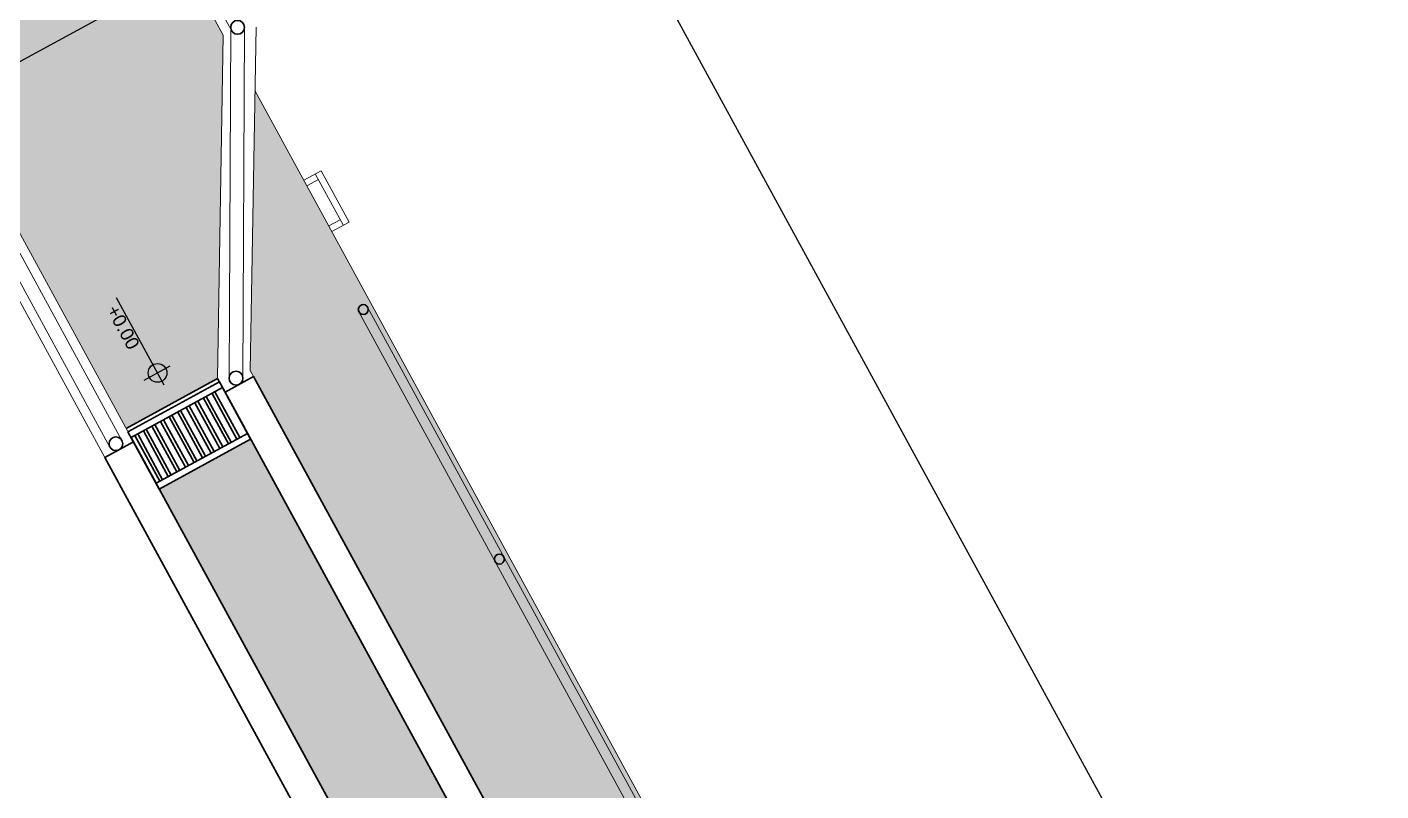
# Model space of a CAD drawing. Extents: x 622283 to 622521, y 9224861 to 9225135.
# Drawn here: x 622397.8 to 622408.2, y 9225009.06 to 9225014.92 of the extents above; entities that cross this region are included whole.
import ezdxf

# ---------------------------------------------------------------- set-up
doc = ezdxf.new("R2010")
doc.units = 0
doc.header["$PDMODE"] = 32
doc.header["$PDSIZE"] = 2.4
for name, color, linetype, lineweight in [('A-COTAS', 12, 'Continuous', 9), ('A-HACHU', 9, 'Continuous', 0), ('A-PAREDE', 5, 'Continuous', 30), ('A-VISTA01', 1, 'Continuous', 20), ('A-VISTA02', 2, 'Continuous', 15), ('A-VISTA04', 4, 'Continuous', 5)]:
    doc.layers.add(name, color=color, linetype=linetype, lineweight=lineweight)
doc.layers.add('A-TEXTO1', color=7, linetype='Continuous', true_color=0x000000)
doc.layers.add('PH-GRELHA_INT', color=7, linetype='Continuous', true_color=0x1f2df4)
doc.layers.add('G_HACHURA', color=9, linetype='Continuous')
doc.styles.add('A2 Arquitetos', font='arial.ttf')
doc.styles.add('Century Gothic', font='arial.ttf')
doc.dimstyles.new('COTA_250', dxfattribs={"dimscale": 250, "dimtxt": 0.002, "dimasz": 0.00025, "dimexe": 0.00075, "dimexo": 0.00075, "dimgap": 0.0005, "dimtad": 1, "dimzin": 4, "dimdsep": 46, "dimtxsty": 'Century Gothic', "dimblk": 'PU-Tick', "dimcen": 0.001, "dimdle": 0.00075, "dimse1": 1, "dimse2": 1, "dimclrd": 256, "dimclre": 256, "dimclrt": 256, "dimadec": 0, "dimazin": 0, "dimtfac": 1, "dimtix": 1, "dimtmove": 0, "dimatfit": 3, "dimldrblk": 'DOT', "dimfxl": 1, "dimarcsym": 0})
pattern_1 = [(0, (0, 0), (0, 0.16), []), (90, (0, 0), (-0.07999999999999999, 0.16), [0.16, -0.16])]

# ---------------------------------------------------------------- blocks, each defined once
blk = doc.blocks.new('Curbov')
at = {"layer": 'A-COTAS', "true_color": 0xd4d4d4}
h = blk.add_hatch(color=254, dxfattribs=at)
h.dxf.hatch_style = 1
h.paths.add_polyline_path([(208213.6183541835, 9278627.765369043), (208213.6713541799, 9278627.765369043), (208233.3266234386, 9278627.765369043), (208233.3266234386, 9278628.825415157), (208211.7494099587, 9278628.825415157)])
at = {"layer": 'A-HACHU', "true_color": 0xc7c8ca}
h = blk.add_hatch(dxfattribs=at)
h.set_pattern_fill('AR-B88', color=9, scale=0.02)
h.set_pattern_definition(pattern_1)
h.paths.add_polyline_path([(208193.0803317435, 9278629.065369038), (208197.8303317472, 9278629.065369042), (208197.8303317472, 9278628.815369042), (208197.3803317482, 9278628.815369042), (208197.38033175, 9278626.715369042), (208197.8303317472, 9278626.715369042), (208197.8303317472, 9278626.465369044), (208197.8303317472, 9278625.81536905), (208192.4303317478, 9278625.815369051), (208192.4303317449, 9278623.46536904), (208199.9303317468, 9278623.465369042), (208199.9303317489, 9278626.46536904), (208199.9303317525, 9278626.715369038), (208200.1803317525, 9278626.715369038), (208200.6803317577, 9278626.715369042), (208200.9303317577, 9278626.715369044), (208213.5523912603, 9278626.715369046), (208213.5523912603, 9278627.515369045), (208211.2603895692, 9278628.815369043), (208208.6803317472, 9278628.815369043), (208208.4303317453, 9278628.815369043), (208208.4303317453, 9278636.565369043), (208201.5803317472, 9278636.565369042), (208201.5803317494, 9278629.065369042), (208206.3303317469, 9278629.065369043), (208206.3303317469, 9278628.815369043), (208200.9303317509, 9278628.815369045), (208200.6803317512, 9278628.815369042), (208200.1803317513, 9278628.815369045), (208199.9303317514, 9278628.815369045), (208199.9303317514, 9278629.065369043), (208199.9303317461, 9278632.690369043), (208199.9303317741, 9278632.940369042), (208199.9303317451, 9278636.565369042), (208193.0803317413, 9278636.565369042)])
h.paths.add_polyline_path([(208192.4303317507, 9278626.715369044), (208197.38033175, 9278626.715369042), (208197.3803317482, 9278628.815369042), (208192.4303317489, 9278628.815369043)], flags=17)
h = blk.add_hatch(dxfattribs=at)
h.set_pattern_fill('AR-B88', color=9, scale=0.02)
h.set_pattern_definition(pattern_1)
h.paths.add_polyline_path([(208223.5823912593, 9278626.715369048), (208233.3266234387, 9278626.71536905), (208233.3266234384, 9278627.515369043), (208223.5823912595, 9278627.515369045)])
h.paths.add_polyline_path([(208214.0823912593, 9278626.715369044), (208223.0523912603, 9278626.715369046), (208223.0523912603, 9278627.515369043), (208214.0823912595, 9278627.515369043)])
at = {"layer": 'A-TEXTO1'}
h = blk.add_hatch(color=256, dxfattribs=at)
h.dxf.hatch_style = 1
h.paths.add_polyline_path([(208213.2945655027, 9278627.20288844), (208213.2945655027, 9278627.131026527), (208213.2227035446, 9278627.131026527, -0.4142135075525849)])
h.paths.add_polyline_path([(208213.2945655027, 9278627.131026527), (208213.3664274143, 9278627.131026527, -0.4142136171936075), (208213.2945655027, 9278627.059164613)])
at = {"layer": 'PH-GRELHA_INT', "lineweight": 30}
h = blk.add_hatch(dxfattribs=at)
h.set_pattern_fill('ANSI32', color=256, scale=0.2, angle=135)
h.set_pattern_definition([(180, (0, 0), (-6.938893903907228e-18, -0.07500000000000001), []), (180, (-0.0249999999650754, 0.02500000037252903), (-6.938893903907228e-18, -0.07500000000000001), [])])
h.paths.add_polyline_path([(208213.6323912595, 9278627.465369044), (208214.0323912601, 9278627.465369044), (208214.0323912595, 9278626.715369046), (208213.6323912604, 9278626.715369046)])
at = {"layer": 'A-PAREDE'}
for p, q in [((208213.6713541799, 9278627.765369043), (208233.3266234384, 9278627.765369043)), ((208213.6713541799, 9278627.515369043), (208213.6713541799, 9278627.765369043)), ((208213.6713541799, 9278627.515369043), (208233.3266234384, 9278627.515369043)), ((208213.6713541799, 9278626.715369044), (208233.3266234384, 9278626.71536905)), ((208213.6713541799, 9278626.715369046), (208213.6713541799, 9278626.465369042)), ((208213.6713541799, 9278626.465369044), (208233.3266234384, 9278626.465369042))]:
    blk.add_line(p, q, dxfattribs=at)
for centre, radius in [((208211.2603895692, 9278628.940369043), 0.053), ((208213.6234800684, 9278628.750415154), 0.0381), ((208215.8053317553, 9278628.750415154), 0.0381), ((208213.6183541798, 9278627.640369043), 0.053), ((208213.6183541798, 9278626.590369042), 0.053)]:
    blk.add_circle(centre, radius, dxfattribs=at)
at = {"layer": 'A-TEXTO1'}
for p, q in [((208213.2945655027, 9278627.238494324), (208213.2945655027, 9278627.011309436)), ((208213.4010150881, 9278627.131026594), (208212.6381291265, 9278627.131026594))]:
    blk.add_line(p, q, dxfattribs=at)
blk.add_circle((208213.2945655027, 9278627.131026594), 0.07186191701812356, dxfattribs=at)
at = {"layer": 'A-VISTA01'}
for p, q in [((208213.6183541835, 9278627.765369043), (208211.3263524885, 9278629.065369042)), ((208212.5335104486, 9278628.925415156), (208212.983510449, 9278628.925415156)), ((208212.5835104494, 9278628.825415157), (208212.5835104494, 9278628.925415156)), ((208212.9335104501, 9278628.925415156), (208212.9335104501, 9278628.825415157)), ((208213.5523912637, 9278627.515369043), (208211.2603895692, 9278628.815369043)), ((208211.7494099585, 9278628.825415157), (208233.3266234384, 9278628.825415157)), ((208213.6183541798, 9278627.765369043), (208213.6713541799, 9278627.765369043)), ((208200.9303317505, 9278626.715369042), (208213.6713541799, 9278626.715369046)), ((208200.9303317493, 9278626.465369042), (208213.6713541799, 9278626.465369042))]:
    blk.add_line(p, q, dxfattribs=at)
for points in [[(208208.7799936469, 9278629.065369043), (208208.7799936469, 9278628.815369043), (208211.2603895703, 9278628.815369043)], [(208212.5335104486, 9278628.825415157), (208212.5335104486, 9278628.975415157), (208212.983510449, 9278628.975415157), (208212.983510449, 9278628.825415157)]]:
    blk.add_lwpolyline(points, dxfattribs=at)
at = {"layer": 'A-VISTA02'}
for p, q in [((208233.2784345798, 9278628.790197536), (208213.6234800684, 9278628.788656948)), ((208233.2784345798, 9278628.713997535), (208213.6234800684, 9278628.712447241)), ((208213.6183541798, 9278627.587369049), (208213.6183268397, 9278627.587369049))]:
    blk.add_line(p, q, dxfattribs=at)
at = {"layer": 'A-VISTA04'}
for p, q in [((208213.6439430026, 9278627.686782533), (208211.2859783919, 9278628.986782534)), ((208211.2603895692, 9278628.887369044), (208208.8375327267, 9278628.887369044)), ((208213.5927653571, 9278627.593955552), (208211.2348007464, 9278628.893955553)), ((208213.6183541798, 9278626.643369041), (208200.9303317577, 9278626.643369041)), ((208213.6183541798, 9278626.537369043), (208200.9303317577, 9278626.537369043))]:
    blk.add_line(p, q, dxfattribs=at)
at = {"layer": 'PH-GRELHA_INT', "lineweight": 30}
for p, q in [((208213.5523912603, 9278626.715369044), (208213.5523912603, 9278627.515369043)), ((208213.5523912603, 9278627.515369043), (208213.6713541799, 9278627.515369043)), ((208213.5823912597, 9278626.715369044), (208213.5823912597, 9278627.515369043))]:
    blk.add_line(p, q, dxfattribs=at)
for points in [[(208213.5823912597, 9278627.515369043), (208214.0823912595, 9278627.515369045), (208214.0823912593, 9278626.715369046), (208213.5823912595, 9278626.715369046)], [(208213.6323912595, 9278627.515369043), (208214.0323912601, 9278627.515369043), (208214.0323912595, 9278626.715369046), (208213.6323912593, 9278626.715369046)]]:
    blk.add_lwpolyline(points, close=True, dxfattribs=at)
at = {"layer": 'A-TEXTO1', "ltscale": 0.0005, "style": 'A2 Arquitetos'}
blk.add_text('+0.00', height=0.102, dxfattribs=at).set_placement((208212.6802103696, 9278627.016760973))
blk = doc.blocks.new('PU-Tick')
for p, q in [((-9e-16, -1), (9e-16, 1)), ((1, 0), (-1, 0))]:
    blk.add_line(p, q)
at = {"color": 0, "linetype": 'ByBlock', "const_width": 0.15}
blk.add_lwpolyline([(-0.5, -0.5), (0.5, 0.5)], dxfattribs=at)
blk = doc.blocks.new('*D704')
at = {"layer": 'A-COTAS', "lineweight": -2, "transparency": 16777216}
blk.add_line((74.68527907785028, 70.94024523347616), (97.69527908135206, 70.94024523347616), dxfattribs=at)
at = {"layer": 'Defpoints', "color": 0, "transparency": 16777216}
for p in [(74.18527907785028, 70.94024525210261), (98.19527908135206, 70.94024523347616), (98.19527908135206, 67.83370200265199)]:
    blk.add_point(p, dxfattribs=at)
at = {"layer": 'A-COTAS', "lineweight": -2, "transparency": 16777216, "xscale": 0.5, "yscale": 0.5, "zscale": 0.5, "rotation": 180}
blk.add_blockref('PU-Tick', (74.18527907785028, 70.94024523347616), dxfattribs=at)
at = {"layer": 'A-COTAS', "lineweight": -2, "transparency": 16777216, "xscale": 0.5, "yscale": 0.5, "zscale": 0.5}
blk.add_blockref('PU-Tick', (98.19527908135206, 70.94024523347616), dxfattribs=at)
at = {"layer": 'A-COTAS', "transparency": 16777216, "insert": (86.19027907960117, 71.36572272324423), "char_height": 0.5, "attachment_point": 5, "style": 'Century Gothic'}
blk.add_mtext('24,00', dxfattribs=at)
blk = doc.blocks.new('_Dot')
at = {"layer": 'G_HACHURA', "color": 0, "lineweight": -2}
blk.add_line((-0.5, 0), (-1, 0), dxfattribs=at)
at = {"layer": 'G_HACHURA', "color": 0, "const_width": 0.5}
blk.add_lwpolyline([(-0.25, 0, 1), (0.25, 0, 1)], format="xyb", close=True, dxfattribs=at)
blk = doc.blocks.new('*D727')
at = {"layer": 'A-COTAS', "lineweight": -2, "transparency": 16777216}
blk.add_line((75.56028560362759, 75.94365588761869), (75.56028560362759, 65.97365588787946), dxfattribs=at)
at = {"layer": 'Defpoints', "color": 0, "transparency": 16777216}
for p in [(74.18527907505634, 76.44365588761869), (75.56028560362759, 65.47365588787946), (75.74721826147291, 65.47365588787946)]:
    blk.add_point(p, dxfattribs=at)
at = {"layer": 'A-COTAS', "lineweight": -2, "transparency": 16777216, "xscale": 0.5, "yscale": 0.5, "zscale": 0.5}
for p, rotation in [((75.56028560362759, 76.44365588761869), 90), ((75.56028560362759, 65.47365588787946), 270)]:
    blk.add_blockref('PU-Tick', p, dxfattribs=dict(at, rotation=rotation))
at = {"layer": 'A-COTAS', "transparency": 16777216, "insert": (75.17999910976674, 70.95865588774905), "char_height": 0.5, "attachment_point": 5, "rotation": 90, "style": 'Century Gothic'}
blk.add_mtext('10.97', dxfattribs=at)
blk = doc.blocks.new('A$Ce07cc1b0')
at = {"color": 6}
blk.add_blockref('Curbov', (-208135.1313443584, -9278560.991713159), dxfattribs=at)
at = {"layer": 'A-COTAS'}
dim = blk.add_linear_dim(base=(75.56028560362759, 65.47365588787946), p1=(74.18527907505631, 76.44365588761866), p2=(75.74721826147288, 65.47365588787943), angle=270, dimstyle='COTA_250', override={"dimasz": 0.002, "dimdle": 0.001}, dxfattribs=at)
dim.commit()
dim.dimension.update_dxf_attribs({"geometry": '*D727', "text_midpoint": (75.17999910976674, 70.95865588774905)})
dim = blk.add_linear_dim(base=(98.19527908135206, 70.94024523347616), p1=(74.18527907785028, 70.94024525210261), p2=(98.19527908135206, 67.83370200265199), text='24,00', dimstyle='COTA_250', override={"dimasz": 0.002, "dimdle": 0.001}, dxfattribs=at)
dim.commit()
dim.dimension.update_dxf_attribs({"geometry": '*D704', "text_midpoint": (86.19027907960117, 71.36572272324423)})

msp = doc.modelspace()

# ---------------------------------------------------------------- block references
at = {"rotation": 298.6104596680653}
msp.add_blockref('A$Ce07cc1b0', (622303.3134132684, 9225049.212860987), dxfattribs=at)

doc.saveas('drawing.dxf')
